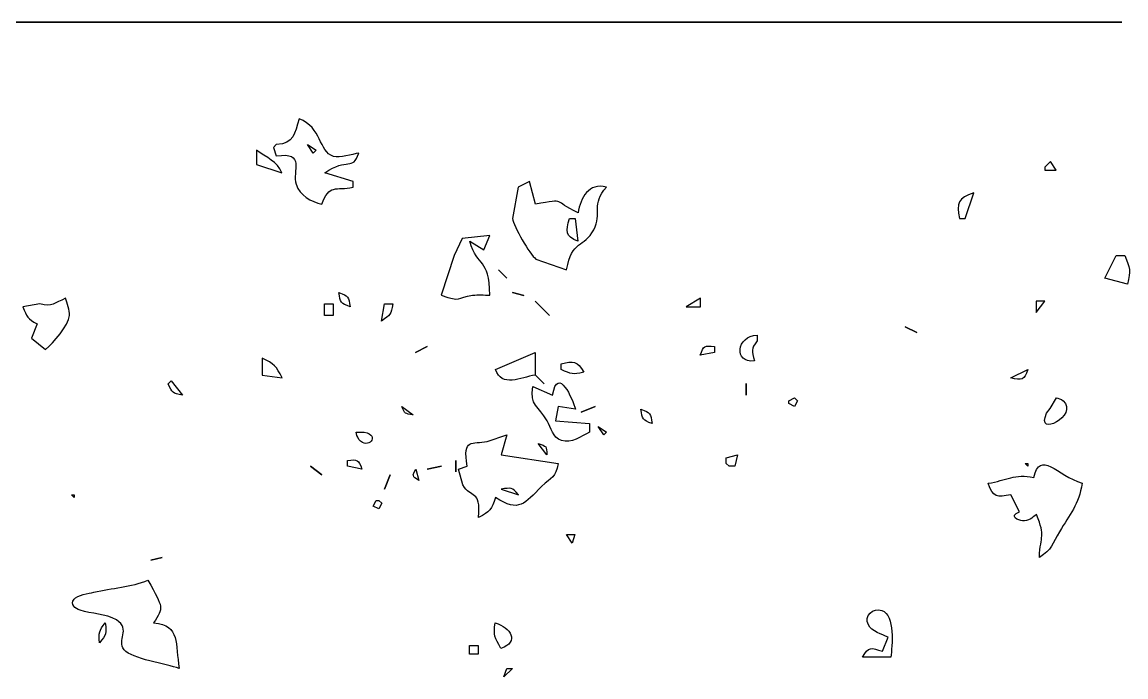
# Model space of a CAD drawing. Header units: centimetres. Extents: x -10.8 to 7.5, y -7.5 to 7.5.
# Drawn here: x -3.757 to -1.058, y 5.735 to 7.336 of the extents above; entities that cross this region are included whole.
import ezdxf

# ---------------------------------------------------------------- set-up
doc = ezdxf.new("R2010")
doc.units = ezdxf.units.CM
doc.header["$MEASUREMENT"] = 0
doc.layers.add('Layer 1', color=7, linetype='Continuous')

msp = doc.modelspace()

# ---------------------------------------------------------------- linework, layer by layer
at = {"layer": 'Layer 1'}
for points, knots in [([(-1.09609, 7.33601), (-1.09609, 7.33601), (-1.06825, 7.33601), (-1.06825, 7.33601), (-1.06825, 7.33601), (-1.06825, 7.33601), (-10.82284, 7.33601), (-10.82284, 7.33601), (-10.82284, 7.33601), (-10.82284, 7.33601), (-1.09609, 7.33601), (-1.09609, 7.33601)], [0, 0, 0, 0, 0.25, 0.25, 0.25, 0.25, 0.5, 0.5, 0.5, 0.5, 1, 1, 1, 1]), ([(-2.99521, 7.0078), (-2.9799, 7.00286), (-2.95046, 7.01281), (-2.93334, 7.01587), (-2.93334, 7.01587), (-2.94928, 6.97042), (-2.96069, 7.00682), (-3.01685, 6.96715), (-3.01685, 6.96715), (-3.01685, 6.96715), (-2.94726, 6.94627), (-2.94726, 6.94627), (-2.94726, 6.94627), (-2.94726, 6.94627), (-2.94726, 6.93235), (-2.94726, 6.93235), (-2.94726, 6.93235), (-2.99034, 6.92344), (-3.00593, 6.94119), (-3.02381, 6.89059), (-3.02381, 6.89059), (-3.0504, 6.89783), (-3.07747, 6.91119), (-3.08686, 6.93958), (-3.08686, 6.93958), (-3.09744, 6.97159), (-3.06201, 7.01989), (-3.13516, 7.0089), (-3.13516, 7.0089), (-3.13516, 7.0089), (-3.14212, 7.02978), (-3.14212, 7.02978), (-3.14212, 7.02978), (-3.14212, 7.02978), (-3.13516, 7.03674), (-3.13516, 7.03674), (-3.13516, 7.03674), (-3.09027, 7.03904), (-3.09111, 7.06284), (-3.07948, 7.09937), (-3.07948, 7.09937), (-3.02325, 7.07863), (-3.03243, 7.01982), (-2.9952, 7.00778), (-2.9952, 7.00778), (-2.9952, 7.00778), (-2.99521, 7.0078), (-2.99521, 7.0078)], [0, 0, 0, 0, 0.0769231, 0.0769231, 0.0769231, 0.0769231, 0.1538462, 0.1538462, 0.1538462, 0.1538462, 0.2307692, 0.2307692, 0.2307692, 0.2307692, 0.3076923, 0.3076923, 0.3076923, 0.3076923, 0.3846154, 0.3846154, 0.3846154, 0.3846154, 0.4615385, 0.4615385, 0.4615385, 0.4615385, 0.5384615, 0.5384615, 0.5384615, 0.5384615, 0.6153846, 0.6153846, 0.6153846, 0.6153846, 0.6923077, 0.6923077, 0.6923077, 0.6923077, 0.7692308, 0.7692308, 0.7692308, 0.7692308, 0.8461538, 0.8461538, 0.8461538, 0.8461538, 1, 1, 1, 1]), ([(-3.12129, 6.96717), (-3.12129, 6.96717), (-3.18392, 6.98805), (-3.18392, 6.98805), (-3.18392, 6.98805), (-3.18392, 6.98805), (-3.18392, 7.02285), (-3.18392, 7.02285), (-3.18392, 7.02285), (-3.15914, 7.00469), (-3.13256, 6.99543), (-3.12129, 6.96717)], [0, 0, 0, 0, 0.25, 0.25, 0.25, 0.25, 0.5, 0.5, 0.5, 0.5, 1, 1, 1, 1]), ([(-3.05866, 7.03676), (-3.05866, 7.03676), (-3.04474, 7.01588), (-3.04474, 7.01588), (-3.04474, 7.01588), (-3.04474, 7.01588), (-3.03778, 7.02284), (-3.03778, 7.02284), (-3.03778, 7.02284), (-3.03778, 7.02284), (-3.05866, 7.03676), (-3.05866, 7.03676)], [0, 0, 0, 0, 0.25, 0.25, 0.25, 0.25, 0.5, 0.5, 0.5, 0.5, 1, 1, 1, 1]), ([(-1.22831, 6.97413), (-1.22831, 6.97413), (-1.25615, 6.97413), (-1.25615, 6.97413), (-1.25615, 6.97413), (-1.25615, 6.97413), (-1.25615, 6.98109), (-1.25615, 6.98109), (-1.25615, 6.98109), (-1.25615, 6.98109), (-1.24223, 6.99501), (-1.24223, 6.99501), (-1.24223, 6.99501), (-1.24223, 6.99501), (-1.22831, 6.97413), (-1.22831, 6.97413)], [0, 0, 0, 0, 0.2, 0.2, 0.2, 0.2, 0.4, 0.4, 0.4, 0.4, 0.6, 0.6, 0.6, 0.6, 1, 1, 1, 1]), ([(-2.50189, 6.89061), (-2.42109, 6.90467), (-2.46354, 6.90014), (-2.3975, 6.86973), (-2.3975, 6.86973), (-2.39145, 6.90592), (-2.37092, 6.94475), (-2.32791, 6.93236), (-2.32791, 6.93236), (-2.36612, 6.89102), (-2.338, 6.86799), (-2.35895, 6.82832), (-2.35895, 6.82832), (-2.3824, 6.78378), (-2.41316, 6.8041), (-2.42534, 6.73054), (-2.42534, 6.73054), (-2.42534, 6.73054), (-2.50043, 6.75678), (-2.50043, 6.75678), (-2.50043, 6.75678), (-2.51553, 6.76743), (-2.55541, 6.83772), (-2.55736, 6.85581), (-2.55736, 6.85581), (-2.55736, 6.85581), (-2.54365, 6.93236), (-2.54365, 6.93236), (-2.54365, 6.93236), (-2.54365, 6.93236), (-2.51581, 6.94628), (-2.51581, 6.94628), (-2.51581, 6.94628), (-2.51581, 6.94628), (-2.50189, 6.8906), (-2.50189, 6.8906), (-2.50189, 6.8906), (-2.50189, 6.8906), (-2.50189, 6.89061), (-2.50189, 6.89061)], [0, 0, 0, 0, 0.0909091, 0.0909091, 0.0909091, 0.0909091, 0.1818182, 0.1818182, 0.1818182, 0.1818182, 0.2727273, 0.2727273, 0.2727273, 0.2727273, 0.3636364, 0.3636364, 0.3636364, 0.3636364, 0.4545455, 0.4545455, 0.4545455, 0.4545455, 0.5454545, 0.5454545, 0.5454545, 0.5454545, 0.6363636, 0.6363636, 0.6363636, 0.6363636, 0.7272727, 0.7272727, 0.7272727, 0.7272727, 0.8181818, 0.8181818, 0.8181818, 0.8181818, 1, 1, 1, 1]), ([(-1.43019, 6.91845), (-1.43019, 6.91845), (-1.45107, 6.85582), (-1.45107, 6.85582), (-1.45107, 6.85582), (-1.45107, 6.85582), (-1.46498, 6.85582), (-1.46498, 6.85582), (-1.46498, 6.85582), (-1.47284, 6.89347), (-1.46832, 6.90683), (-1.43018, 6.91845), (-1.43018, 6.91845), (-1.43018, 6.91845), (-1.43019, 6.91845), (-1.43019, 6.91845)], [0, 0, 0, 0, 0.2, 0.2, 0.2, 0.2, 0.4, 0.4, 0.4, 0.4, 0.6, 0.6, 0.6, 0.6, 1, 1, 1, 1]), ([(-2.41858, 6.85582), (-2.42707, 6.82492), (-2.42972, 6.81302), (-2.3977, 6.80014), (-2.3977, 6.80014), (-2.3977, 6.80014), (-2.40466, 6.85582), (-2.40466, 6.85582), (-2.40466, 6.85582), (-2.40466, 6.85582), (-2.41858, 6.85582), (-2.41858, 6.85582)], [0, 0, 0, 0, 0.25, 0.25, 0.25, 0.25, 0.5, 0.5, 0.5, 0.5, 1, 1, 1, 1]), ([(-2.70041, 6.76534), (-2.70041, 6.76534), (-2.68099, 6.80696), (-2.68099, 6.80696), (-2.68099, 6.80696), (-2.68099, 6.80696), (-2.61355, 6.81406), (-2.61355, 6.81406), (-2.61355, 6.81406), (-2.61355, 6.81406), (-2.62747, 6.77926), (-2.62747, 6.77926), (-2.62747, 6.77926), (-2.62747, 6.77926), (-2.66227, 6.80014), (-2.66227, 6.80014), (-2.66227, 6.80014), (-2.64271, 6.73333), (-2.61446, 6.76319), (-2.61355, 6.66812), (-2.61355, 6.66812), (-2.62726, 6.66868), (-2.64167, 6.67049), (-2.65531, 6.66812), (-2.65531, 6.66812), (-2.69463, 6.66276), (-2.68266, 6.65065), (-2.73186, 6.66812), (-2.73186, 6.66812), (-2.73186, 6.66812), (-2.7004, 6.76534), (-2.7004, 6.76534), (-2.7004, 6.76534), (-2.7004, 6.76534), (-2.70041, 6.76534), (-2.70041, 6.76534)], [0, 0, 0, 0, 0.1, 0.1, 0.1, 0.1, 0.2, 0.2, 0.2, 0.2, 0.3, 0.3, 0.3, 0.3, 0.4, 0.4, 0.4, 0.4, 0.5, 0.5, 0.5, 0.5, 0.6, 0.6, 0.6, 0.6, 0.7, 0.7, 0.7, 0.7, 0.8, 0.8, 0.8, 0.8, 1, 1, 1, 1]), ([(-1.0818, 6.76533), (-1.0818, 6.76533), (-1.10964, 6.70965), (-1.10964, 6.70965), (-1.10964, 6.70965), (-1.10964, 6.70965), (-1.05396, 6.69573), (-1.05396, 6.69573), (-1.05396, 6.69573), (-1.04617, 6.72948), (-1.04756, 6.73352), (-1.06092, 6.76532), (-1.06092, 6.76532), (-1.06092, 6.76532), (-1.0818, 6.76533), (-1.0818, 6.76533)], [0, 0, 0, 0, 0.2, 0.2, 0.2, 0.2, 0.4, 0.4, 0.4, 0.4, 0.6, 0.6, 0.6, 0.6, 1, 1, 1, 1]), ([(-2.57123, 6.70965), (-2.57123, 6.70965), (-2.59211, 6.73053), (-2.59211, 6.73053), (-2.59211, 6.73053), (-2.59211, 6.73053), (-2.57123, 6.70965), (-2.57123, 6.70965)], [0, 0, 0, 0, 0.3333333, 0.3333333, 0.3333333, 0.3333333, 1, 1, 1, 1]), ([(-2.98231, 6.67486), (-2.978, 6.65022), (-2.97827, 6.64841), (-2.95447, 6.64006), (-2.95447, 6.64006), (-2.95878, 6.6647), (-2.95851, 6.66651), (-2.98231, 6.67486)], [0, 0, 0, 0, 0.3333333, 0.3333333, 0.3333333, 0.3333333, 1, 1, 1, 1]), ([(-2.52994, 6.6679), (-2.52994, 6.6679), (-2.55778, 6.67486), (-2.55778, 6.67486), (-2.55778, 6.67486), (-2.55778, 6.67486), (-2.52994, 6.6679), (-2.52994, 6.6679)], [0, 0, 0, 0, 0.3333333, 0.3333333, 0.3333333, 0.3333333, 1, 1, 1, 1]), ([(-3.65042, 6.66093), (-3.64666, 6.64917), (-3.63998, 6.63142), (-3.64096, 6.61917), (-3.64096, 6.61917), (-3.64291, 6.59419), (-3.68035, 6.55201), (-3.69914, 6.53566), (-3.69914, 6.53566), (-3.69914, 6.53566), (-3.73394, 6.5635), (-3.73394, 6.5635), (-3.73394, 6.5635), (-3.73394, 6.5635), (-3.72002, 6.5983), (-3.72002, 6.5983), (-3.72002, 6.5983), (-3.74354, 6.61159), (-3.74473, 6.61521), (-3.75482, 6.64006), (-3.75482, 6.64006), (-3.75482, 6.64006), (-3.71306, 6.64702), (-3.71306, 6.64702), (-3.71306, 6.64702), (-3.68258, 6.6395), (-3.67805, 6.64918), (-3.65043, 6.66094), (-3.65043, 6.66094), (-3.65043, 6.66094), (-3.65042, 6.66093), (-3.65042, 6.66093)], [0, 0, 0, 0, 0.1111111, 0.1111111, 0.1111111, 0.1111111, 0.2222222, 0.2222222, 0.2222222, 0.2222222, 0.3333333, 0.3333333, 0.3333333, 0.3333333, 0.4444444, 0.4444444, 0.4444444, 0.4444444, 0.5555556, 0.5555556, 0.5555556, 0.5555556, 0.6666667, 0.6666667, 0.6666667, 0.6666667, 0.7777778, 0.7777778, 0.7777778, 0.7777778, 1, 1, 1, 1]), ([(-3.0172, 6.64702), (-3.0172, 6.64702), (-3.0172, 6.61918), (-3.0172, 6.61918), (-3.0172, 6.61918), (-3.0172, 6.61918), (-2.99632, 6.61918), (-2.99632, 6.61918), (-2.99632, 6.61918), (-2.99632, 6.61918), (-2.99632, 6.64702), (-2.99632, 6.64702), (-2.99632, 6.64702), (-2.99632, 6.64702), (-3.0172, 6.64702), (-3.0172, 6.64702)], [0, 0, 0, 0, 0.2, 0.2, 0.2, 0.2, 0.4, 0.4, 0.4, 0.4, 0.6, 0.6, 0.6, 0.6, 1, 1, 1, 1]), ([(-2.87105, 6.64702), (-2.87105, 6.64702), (-2.87801, 6.60526), (-2.87801, 6.60526), (-2.87801, 6.60526), (-2.85616, 6.62036), (-2.85456, 6.62071), (-2.85017, 6.64702), (-2.85017, 6.64702), (-2.85017, 6.64702), (-2.87105, 6.64702), (-2.87105, 6.64702)], [0, 0, 0, 0, 0.25, 0.25, 0.25, 0.25, 0.5, 0.5, 0.5, 0.5, 1, 1, 1, 1]), ([(-2.4674, 6.61918), (-2.4674, 6.61918), (-2.5022, 6.65398), (-2.5022, 6.65398), (-2.5022, 6.65398), (-2.5022, 6.65398), (-2.4674, 6.61918), (-2.4674, 6.61918)], [0, 0, 0, 0, 0.3333333, 0.3333333, 0.3333333, 0.3333333, 1, 1, 1, 1]), ([(-2.09852, 6.66093), (-2.09852, 6.66093), (-2.09852, 6.64005), (-2.09852, 6.64005), (-2.09852, 6.64005), (-2.09852, 6.64005), (-2.13331, 6.64005), (-2.13331, 6.64005), (-2.13331, 6.64005), (-2.13331, 6.64005), (-2.09851, 6.66093), (-2.09851, 6.66093), (-2.09851, 6.66093), (-2.09851, 6.66093), (-2.09852, 6.66093), (-2.09852, 6.66093)], [0, 0, 0, 0, 0.2, 0.2, 0.2, 0.2, 0.4, 0.4, 0.4, 0.4, 0.6, 0.6, 0.6, 0.6, 1, 1, 1, 1]), ([(-1.25646, 6.65398), (-1.25646, 6.65398), (-1.27734, 6.62614), (-1.27734, 6.62614), (-1.27734, 6.62614), (-1.27734, 6.62614), (-1.27734, 6.65398), (-1.27734, 6.65398), (-1.27734, 6.65398), (-1.27734, 6.65398), (-1.25646, 6.65398), (-1.25646, 6.65398)], [0, 0, 0, 0, 0.25, 0.25, 0.25, 0.25, 0.5, 0.5, 0.5, 0.5, 1, 1, 1, 1]), ([(-1.56967, 6.57742), (-1.56967, 6.57742), (-1.59751, 6.59134), (-1.59751, 6.59134), (-1.59751, 6.59134), (-1.59751, 6.59134), (-1.56967, 6.57742), (-1.56967, 6.57742)], [0, 0, 0, 0, 0.3333333, 0.3333333, 0.3333333, 0.3333333, 1, 1, 1, 1]), ([(-1.96641, 6.50783), (-1.97233, 6.53323), (-1.97622, 6.53581), (-1.95945, 6.55655), (-1.95945, 6.55655), (-1.95945, 6.55655), (-1.95945, 6.57047), (-1.95945, 6.57047), (-1.95945, 6.57047), (-2.01046, 6.56998), (-2.01798, 6.50094), (-1.96641, 6.50784), (-1.96641, 6.50784), (-1.96641, 6.50784), (-1.96641, 6.50783), (-1.96641, 6.50783)], [0, 0, 0, 0, 0.2, 0.2, 0.2, 0.2, 0.4, 0.4, 0.4, 0.4, 0.6, 0.6, 0.6, 0.6, 1, 1, 1, 1]), ([(-2.76667, 6.54263), (-2.76667, 6.54263), (-2.79451, 6.52871), (-2.79451, 6.52871), (-2.79451, 6.52871), (-2.79451, 6.52871), (-2.76667, 6.54263), (-2.76667, 6.54263)], [0, 0, 0, 0, 0.3333333, 0.3333333, 0.3333333, 0.3333333, 1, 1, 1, 1]), ([(-2.09861, 6.52175), (-2.09861, 6.52175), (-2.06381, 6.52871), (-2.06381, 6.52871), (-2.06381, 6.52871), (-2.06381, 6.52871), (-2.06381, 6.54263), (-2.06381, 6.54263), (-2.06381, 6.54263), (-2.08845, 6.5459), (-2.09026, 6.54534), (-2.09861, 6.52175)], [0, 0, 0, 0, 0.25, 0.25, 0.25, 0.25, 0.5, 0.5, 0.5, 0.5, 1, 1, 1, 1]), ([(-3.12111, 6.46607), (-3.12111, 6.46607), (-3.16983, 6.47303), (-3.16983, 6.47303), (-3.16983, 6.47303), (-3.16983, 6.47303), (-3.16983, 6.51479), (-3.16983, 6.51479), (-3.16983, 6.51479), (-3.14088, 6.50094), (-3.13496, 6.49502), (-3.12111, 6.46607)], [0, 0, 0, 0, 0.25, 0.25, 0.25, 0.25, 0.5, 0.5, 0.5, 0.5, 1, 1, 1, 1]), ([(-2.59965, 6.48695), (-2.58343, 6.44213), (-2.53827, 6.46746), (-2.50222, 6.47303), (-2.50222, 6.47303), (-2.50222, 6.47303), (-2.50222, 6.52871), (-2.50222, 6.52871), (-2.50222, 6.52871), (-2.50222, 6.52871), (-2.59965, 6.48695), (-2.59965, 6.48695)], [0, 0, 0, 0, 0.25, 0.25, 0.25, 0.25, 0.5, 0.5, 0.5, 0.5, 1, 1, 1, 1]), ([(-2.43909, 6.50087), (-2.43909, 6.50087), (-2.43909, 6.48695), (-2.43909, 6.48695), (-2.43909, 6.48695), (-2.41306, 6.47519), (-2.41146, 6.47366), (-2.38341, 6.47999), (-2.38341, 6.47999), (-2.39942, 6.50831), (-2.40853, 6.50852), (-2.43909, 6.50087)], [0, 0, 0, 0, 0.25, 0.25, 0.25, 0.25, 0.5, 0.5, 0.5, 0.5, 1, 1, 1, 1]), ([(-2.45972, 6.42432), (-2.45972, 6.42432), (-2.50844, 6.4452), (-2.50844, 6.4452), (-2.50844, 6.4452), (-2.5161, 6.39948), (-2.49369, 6.39732), (-2.47316, 6.36169), (-2.47316, 6.36169), (-2.46279, 6.34373), (-2.46056, 6.32028), (-2.43794, 6.3129), (-2.43794, 6.3129), (-2.41511, 6.30552), (-2.38881, 6.32355), (-2.36925, 6.33385), (-2.36925, 6.33385), (-2.36925, 6.33385), (-2.36925, 6.35473), (-2.36925, 6.35473), (-2.36925, 6.35473), (-2.36925, 6.35473), (-2.45276, 6.36169), (-2.45276, 6.36169), (-2.45276, 6.36169), (-2.45276, 6.36169), (-2.4458, 6.39649), (-2.4458, 6.39649), (-2.4458, 6.39649), (-2.4458, 6.39649), (-2.40404, 6.38953), (-2.40404, 6.38953), (-2.40404, 6.38953), (-2.41058, 6.41479), (-2.44677, 6.49789), (-2.45972, 6.42433), (-2.45972, 6.42433), (-2.45972, 6.42433), (-2.45972, 6.42432), (-2.45972, 6.42432)], [0, 0, 0, 0, 0.0909091, 0.0909091, 0.0909091, 0.0909091, 0.1818182, 0.1818182, 0.1818182, 0.1818182, 0.2727273, 0.2727273, 0.2727273, 0.2727273, 0.3636364, 0.3636364, 0.3636364, 0.3636364, 0.4545455, 0.4545455, 0.4545455, 0.4545455, 0.5454545, 0.5454545, 0.5454545, 0.5454545, 0.6363636, 0.6363636, 0.6363636, 0.6363636, 0.7272727, 0.7272727, 0.7272727, 0.7272727, 0.8181818, 0.8181818, 0.8181818, 0.8181818, 1, 1, 1, 1]), ([(-1.3395, 6.46607), (-1.31257, 6.46043), (-1.30721, 6.46015), (-1.29774, 6.48695), (-1.29774, 6.48695), (-1.29774, 6.48695), (-1.3395, 6.46607), (-1.3395, 6.46607)], [0, 0, 0, 0, 0.3333333, 0.3333333, 0.3333333, 0.3333333, 1, 1, 1, 1]), ([(-3.39229, 6.45912), (-3.39229, 6.45912), (-3.39925, 6.45216), (-3.39925, 6.45216), (-3.39925, 6.45216), (-3.38992, 6.42898), (-3.38902, 6.42857), (-3.36445, 6.42432), (-3.36445, 6.42432), (-3.36445, 6.42432), (-3.39229, 6.45912), (-3.39229, 6.45912)], [0, 0, 0, 0, 0.25, 0.25, 0.25, 0.25, 0.5, 0.5, 0.5, 0.5, 1, 1, 1, 1]), ([(-2.50148, 6.47304), (-2.50148, 6.47304), (-2.4806, 6.45216), (-2.4806, 6.45216), (-2.4806, 6.45216), (-2.4806, 6.45216), (-2.50148, 6.47304), (-2.50148, 6.47304)], [0, 0, 0, 0, 0.3333333, 0.3333333, 0.3333333, 0.3333333, 1, 1, 1, 1]), ([(-1.98657, 6.42436), (-1.98657, 6.42436), (-1.98657, 6.4522), (-1.98657, 6.4522), (-1.98657, 6.4522), (-1.98657, 6.4522), (-1.98657, 6.42436), (-1.98657, 6.42436)], [0, 0, 0, 0, 0.3333333, 0.3333333, 0.3333333, 0.3333333, 1, 1, 1, 1]), ([(-2.82863, 6.39652), (-2.82077, 6.37766), (-2.82077, 6.37947), (-2.80079, 6.37564), (-2.80079, 6.37564), (-2.80079, 6.37564), (-2.82863, 6.39652), (-2.82863, 6.39652)], [0, 0, 0, 0, 0.3333333, 0.3333333, 0.3333333, 0.3333333, 1, 1, 1, 1]), ([(-2.39018, 6.3826), (-2.39018, 6.3826), (-2.35538, 6.39652), (-2.35538, 6.39652), (-2.35538, 6.39652), (-2.35538, 6.39652), (-2.39018, 6.3826), (-2.39018, 6.3826)], [0, 0, 0, 0, 0.3333333, 0.3333333, 0.3333333, 0.3333333, 1, 1, 1, 1]), ([(-1.8822, 6.41044), (-1.8822, 6.41044), (-1.8822, 6.40348), (-1.8822, 6.40348), (-1.8822, 6.40348), (-1.8822, 6.40348), (-1.86828, 6.39652), (-1.86828, 6.39652), (-1.86828, 6.39652), (-1.86828, 6.39652), (-1.86132, 6.41044), (-1.86132, 6.41044), (-1.86132, 6.41044), (-1.86132, 6.41044), (-1.86828, 6.4174), (-1.86828, 6.4174), (-1.86828, 6.4174), (-1.86828, 6.4174), (-1.8822, 6.41044), (-1.8822, 6.41044)], [0, 0, 0, 0, 0.1666667, 0.1666667, 0.1666667, 0.1666667, 0.3333333, 0.3333333, 0.3333333, 0.3333333, 0.5, 0.5, 0.5, 0.5, 0.6666667, 0.6666667, 0.6666667, 0.6666667, 1, 1, 1, 1]), ([(-1.24374, 6.39158), (-1.24374, 6.39158), (-1.25202, 6.37975), (-1.25202, 6.37975), (-1.25202, 6.37975), (-1.28125, 6.31795), (-1.17233, 6.37516), (-1.21138, 6.41044), (-1.21138, 6.41044), (-1.2173, 6.4158), (-1.22412, 6.41601), (-1.22801, 6.4174), (-1.22801, 6.4174), (-1.22801, 6.4174), (-1.24374, 6.39158), (-1.24374, 6.39158)], [0, 0, 0, 0, 0.2, 0.2, 0.2, 0.2, 0.4, 0.4, 0.4, 0.4, 0.6, 0.6, 0.6, 0.6, 1, 1, 1, 1]), ([(-2.24406, 6.38956), (-2.23975, 6.36492), (-2.24002, 6.36311), (-2.21622, 6.35476), (-2.21622, 6.35476), (-2.22053, 6.3794), (-2.22026, 6.38121), (-2.24406, 6.38956)], [0, 0, 0, 0, 0.3333333, 0.3333333, 0.3333333, 0.3333333, 1, 1, 1, 1]), ([(-2.34843, 6.3478), (-2.34843, 6.3478), (-2.33451, 6.32692), (-2.33451, 6.32692), (-2.33451, 6.32692), (-2.33451, 6.32692), (-2.32755, 6.33388), (-2.32755, 6.33388), (-2.32755, 6.33388), (-2.32755, 6.33388), (-2.34843, 6.3478), (-2.34843, 6.3478)], [0, 0, 0, 0, 0.25, 0.25, 0.25, 0.25, 0.5, 0.5, 0.5, 0.5, 1, 1, 1, 1]), ([(-2.93313, 6.31607), (-2.91204, 6.28844), (-2.87905, 6.32595), (-2.91998, 6.3334), (-2.91998, 6.3334), (-2.91998, 6.3334), (-2.94009, 6.3334), (-2.94009, 6.3334), (-2.94009, 6.3334), (-2.93842, 6.32888), (-2.93849, 6.32317), (-2.93313, 6.31607)], [0, 0, 0, 0, 0.25, 0.25, 0.25, 0.25, 0.5, 0.5, 0.5, 0.5, 1, 1, 1, 1]), ([(-2.61995, 6.31092), (-2.65565, 6.30361), (-2.68043, 6.32087), (-2.66867, 6.25037), (-2.66867, 6.25037), (-2.66867, 6.25037), (-2.68955, 6.24341), (-2.68955, 6.24341), (-2.68955, 6.24341), (-2.68955, 6.24341), (-2.6789, 6.20451), (-2.6789, 6.20451), (-2.6789, 6.20451), (-2.6606, 6.1702), (-2.63394, 6.1956), (-2.64083, 6.1251), (-2.64083, 6.1251), (-2.61292, 6.13909), (-2.60923, 6.14445), (-2.59907, 6.17382), (-2.59907, 6.17382), (-2.54117, 6.13568), (-2.52829, 6.15969), (-2.48661, 6.20082), (-2.48661, 6.20082), (-2.46176, 6.22532), (-2.45223, 6.22107), (-2.44597, 6.25733), (-2.44597, 6.25733), (-2.44597, 6.25733), (-2.58515, 6.27821), (-2.58515, 6.27821), (-2.58515, 6.27821), (-2.58515, 6.27821), (-2.57123, 6.32693), (-2.57123, 6.32693), (-2.57123, 6.32693), (-2.57123, 6.32693), (-2.61995, 6.31092), (-2.61995, 6.31092)], [0, 0, 0, 0, 0.0909091, 0.0909091, 0.0909091, 0.0909091, 0.1818182, 0.1818182, 0.1818182, 0.1818182, 0.2727273, 0.2727273, 0.2727273, 0.2727273, 0.3636364, 0.3636364, 0.3636364, 0.3636364, 0.4545455, 0.4545455, 0.4545455, 0.4545455, 0.5454545, 0.5454545, 0.5454545, 0.5454545, 0.6363636, 0.6363636, 0.6363636, 0.6363636, 0.7272727, 0.7272727, 0.7272727, 0.7272727, 0.8181818, 0.8181818, 0.8181818, 0.8181818, 1, 1, 1, 1]), ([(-2.49469, 6.30605), (-2.49469, 6.30605), (-2.47381, 6.27821), (-2.47381, 6.27821), (-2.47381, 6.27821), (-2.47402, 6.29992), (-2.47423, 6.29867), (-2.49469, 6.30605)], [0, 0, 0, 0, 0.3333333, 0.3333333, 0.3333333, 0.3333333, 1, 1, 1, 1]), ([(-1.28365, 6.22253), (-1.32951, 6.23353), (-1.35046, 6.21515), (-1.395, 6.20861), (-1.395, 6.20861), (-1.38393, 6.17409), (-1.3728, 6.17374), (-1.33932, 6.18077), (-1.33932, 6.18077), (-1.33932, 6.18077), (-1.31844, 6.13901), (-1.31844, 6.13901), (-1.31844, 6.13901), (-1.3469, 6.12801), (-1.3199, 6.11723), (-1.31113, 6.11688), (-1.31113, 6.11688), (-1.29589, 6.11625), (-1.28809, 6.12433), (-1.27668, 6.13205), (-1.27668, 6.13205), (-1.25413, 6.0754), (-1.26701, 6.08459), (-1.26972, 6.02766), (-1.26972, 6.02766), (-1.23847, 6.04569), (-1.23819, 6.06148), (-1.22073, 6.09029), (-1.22073, 6.09029), (-1.19554, 6.13184), (-1.17299, 6.15738), (-1.16533, 6.2086), (-1.16533, 6.2086), (-1.2265, 6.22809), (-1.26777, 6.29218), (-1.28364, 6.22252), (-1.28364, 6.22252), (-1.28364, 6.22252), (-1.28365, 6.22253), (-1.28365, 6.22253)], [0, 0, 0, 0, 0.0909091, 0.0909091, 0.0909091, 0.0909091, 0.1818182, 0.1818182, 0.1818182, 0.1818182, 0.2727273, 0.2727273, 0.2727273, 0.2727273, 0.3636364, 0.3636364, 0.3636364, 0.3636364, 0.4545455, 0.4545455, 0.4545455, 0.4545455, 0.5454545, 0.5454545, 0.5454545, 0.5454545, 0.6363636, 0.6363636, 0.6363636, 0.6363636, 0.7272727, 0.7272727, 0.7272727, 0.7272727, 0.8181818, 0.8181818, 0.8181818, 0.8181818, 1, 1, 1, 1]), ([(-2.96083, 6.26429), (-2.96083, 6.26429), (-2.96083, 6.25037), (-2.96083, 6.25037), (-2.96083, 6.25037), (-2.96083, 6.25037), (-2.92603, 6.24341), (-2.92603, 6.24341), (-2.92603, 6.24341), (-2.93438, 6.267), (-2.93619, 6.26756), (-2.96083, 6.26429)], [0, 0, 0, 0, 0.25, 0.25, 0.25, 0.25, 0.5, 0.5, 0.5, 0.5, 1, 1, 1, 1]), ([(-2.69637, 6.23645), (-2.69637, 6.23645), (-2.69637, 6.26429), (-2.69637, 6.26429), (-2.69637, 6.26429), (-2.69637, 6.26429), (-2.69637, 6.23645), (-2.69637, 6.23645)], [0, 0, 0, 0, 0.3333333, 0.3333333, 0.3333333, 0.3333333, 1, 1, 1, 1]), ([(-2.03523, 6.27125), (-2.03523, 6.27125), (-2.03523, 6.25733), (-2.03523, 6.25733), (-2.03523, 6.25733), (-2.03523, 6.25733), (-2.02827, 6.25037), (-2.02827, 6.25037), (-2.02827, 6.25037), (-2.02827, 6.25037), (-2.01435, 6.25037), (-2.01435, 6.25037), (-2.01435, 6.25037), (-2.01435, 6.25037), (-2.00739, 6.27821), (-2.00739, 6.27821), (-2.00739, 6.27821), (-2.00739, 6.27821), (-2.03523, 6.27125), (-2.03523, 6.27125)], [0, 0, 0, 0, 0.1666667, 0.1666667, 0.1666667, 0.1666667, 0.3333333, 0.3333333, 0.3333333, 0.3333333, 0.5, 0.5, 0.5, 0.5, 0.6666667, 0.6666667, 0.6666667, 0.6666667, 1, 1, 1, 1]), ([(-3.05146, 6.25037), (-3.05146, 6.25037), (-3.02362, 6.22949), (-3.02362, 6.22949), (-3.02362, 6.22949), (-3.02362, 6.22949), (-3.05146, 6.25037), (-3.05146, 6.25037)], [0, 0, 0, 0, 0.3333333, 0.3333333, 0.3333333, 0.3333333, 1, 1, 1, 1]), ([(-2.78702, 6.21557), (-2.78702, 6.21557), (-2.79398, 6.24341), (-2.79398, 6.24341), (-2.79398, 6.24341), (-2.80365, 6.22657), (-2.80275, 6.22664), (-2.78702, 6.21557)], [0, 0, 0, 0, 0.3333333, 0.3333333, 0.3333333, 0.3333333, 1, 1, 1, 1]), ([(-2.76603, 6.24341), (-2.76603, 6.24341), (-2.73123, 6.25037), (-2.73123, 6.25037), (-2.73123, 6.25037), (-2.73123, 6.25037), (-2.76603, 6.24341), (-2.76603, 6.24341)], [0, 0, 0, 0, 0.3333333, 0.3333333, 0.3333333, 0.3333333, 1, 1, 1, 1]), ([(-1.30453, 6.25733), (-1.30453, 6.25733), (-1.29757, 6.25037), (-1.29757, 6.25037), (-1.29757, 6.25037), (-1.29757, 6.25037), (-1.29757, 6.25733), (-1.29757, 6.25733), (-1.29757, 6.25733), (-1.29757, 6.25733), (-1.30453, 6.25733), (-1.30453, 6.25733)], [0, 0, 0, 0, 0.25, 0.25, 0.25, 0.25, 0.5, 0.5, 0.5, 0.5, 1, 1, 1, 1]), ([(-2.87052, 6.19469), (-2.87052, 6.19469), (-2.8566, 6.22949), (-2.8566, 6.22949), (-2.8566, 6.22949), (-2.8566, 6.22949), (-2.87052, 6.19469), (-2.87052, 6.19469)], [0, 0, 0, 0, 0.3333333, 0.3333333, 0.3333333, 0.3333333, 1, 1, 1, 1]), ([(-3.63603, 6.18078), (-3.63603, 6.18078), (-3.62907, 6.17382), (-3.62907, 6.17382), (-3.62907, 6.17382), (-3.62907, 6.17382), (-3.62907, 6.18078), (-3.62907, 6.18078), (-3.62907, 6.18078), (-3.62907, 6.18078), (-3.63603, 6.18078), (-3.63603, 6.18078)], [0, 0, 0, 0, 0.25, 0.25, 0.25, 0.25, 0.5, 0.5, 0.5, 0.5, 1, 1, 1, 1]), ([(-2.54346, 6.18078), (-2.54346, 6.18078), (-2.58522, 6.1947), (-2.58522, 6.1947), (-2.58522, 6.1947), (-2.56253, 6.19748), (-2.55801, 6.19922), (-2.54346, 6.18078)], [0, 0, 0, 0, 0.3333333, 0.3333333, 0.3333333, 0.3333333, 1, 1, 1, 1]), ([(-2.8913, 6.16686), (-2.8913, 6.16686), (-2.89826, 6.15294), (-2.89826, 6.15294), (-2.89826, 6.15294), (-2.89826, 6.15294), (-2.88434, 6.14598), (-2.88434, 6.14598), (-2.88434, 6.14598), (-2.88434, 6.14598), (-2.87738, 6.1599), (-2.87738, 6.1599), (-2.87738, 6.1599), (-2.87738, 6.1599), (-2.88434, 6.16686), (-2.88434, 6.16686), (-2.88434, 6.16686), (-2.88434, 6.16686), (-2.8913, 6.16686), (-2.8913, 6.16686)], [0, 0, 0, 0, 0.1666667, 0.1666667, 0.1666667, 0.1666667, 0.3333333, 0.3333333, 0.3333333, 0.3333333, 0.5, 0.5, 0.5, 0.5, 0.6666667, 0.6666667, 0.6666667, 0.6666667, 1, 1, 1, 1]), ([(-2.42584, 6.0833), (-2.42584, 6.0833), (-2.41192, 6.06242), (-2.41192, 6.06242), (-2.41192, 6.06242), (-2.41192, 6.06242), (-2.40496, 6.0833), (-2.40496, 6.0833), (-2.40496, 6.0833), (-2.40496, 6.0833), (-2.42584, 6.0833), (-2.42584, 6.0833)], [0, 0, 0, 0, 0.25, 0.25, 0.25, 0.25, 0.5, 0.5, 0.5, 0.5, 1, 1, 1, 1]), ([(-3.44196, 6.02067), (-3.44196, 6.02067), (-3.41412, 6.02763), (-3.41412, 6.02763), (-3.41412, 6.02763), (-3.41412, 6.02763), (-3.44196, 6.02067), (-3.44196, 6.02067)], [0, 0, 0, 0, 0.3333333, 0.3333333, 0.3333333, 0.3333333, 1, 1, 1, 1]), ([(-3.58115, 5.94231), (-3.59402, 5.93918), (-3.62165, 5.93598), (-3.62959, 5.9254), (-3.62959, 5.9254), (-3.63933, 5.91232), (-3.62667, 5.90229), (-3.61504, 5.89833), (-3.61504, 5.89833), (-3.58734, 5.88907), (-3.55192, 5.89067), (-3.52617, 5.87453), (-3.52617, 5.87453), (-3.48915, 5.85129), (-3.52631, 5.82533), (-3.50703, 5.80187), (-3.50703, 5.80187), (-3.48824, 5.77904), (-3.4041, 5.76707), (-3.37237, 5.75622), (-3.37237, 5.75622), (-3.38295, 5.81524), (-3.36861, 5.86214), (-3.435, 5.86757), (-3.435, 5.86757), (-3.40995, 5.90592), (-3.41113, 5.90202), (-3.44892, 5.97196), (-3.44892, 5.97196), (-3.48963, 5.95477), (-3.53703, 5.95303), (-3.58115, 5.94231)], [0, 0, 0, 0, 0.1111111, 0.1111111, 0.1111111, 0.1111111, 0.2222222, 0.2222222, 0.2222222, 0.2222222, 0.3333333, 0.3333333, 0.3333333, 0.3333333, 0.4444444, 0.4444444, 0.4444444, 0.4444444, 0.5555556, 0.5555556, 0.5555556, 0.5555556, 0.6666667, 0.6666667, 0.6666667, 0.6666667, 0.7777778, 0.7777778, 0.7777778, 0.7777778, 1, 1, 1, 1]), ([(-1.65472, 5.89777), (-1.67664, 5.90556), (-1.69926, 5.88448), (-1.68771, 5.86249), (-1.68771, 5.86249), (-1.67978, 5.84732), (-1.65458, 5.83897), (-1.63955, 5.83277), (-1.63955, 5.83277), (-1.63955, 5.83277), (-1.65347, 5.79797), (-1.65347, 5.79797), (-1.65347, 5.79797), (-1.68089, 5.80743), (-1.68681, 5.81036), (-1.70219, 5.78405), (-1.70219, 5.78405), (-1.70219, 5.78405), (-1.63259, 5.78405), (-1.63259, 5.78405), (-1.63259, 5.78405), (-1.63002, 5.81105), (-1.62159, 5.88614), (-1.65472, 5.89777)], [0, 0, 0, 0, 0.1428571, 0.1428571, 0.1428571, 0.1428571, 0.2857143, 0.2857143, 0.2857143, 0.2857143, 0.4285714, 0.4285714, 0.4285714, 0.4285714, 0.5714286, 0.5714286, 0.5714286, 0.5714286, 0.7142857, 0.7142857, 0.7142857, 0.7142857, 1, 1, 1, 1]), ([(-3.56721, 5.81885), (-3.55037, 5.83903), (-3.55016, 5.84154), (-3.55329, 5.86757), (-3.55329, 5.86757), (-3.56916, 5.84746), (-3.56909, 5.84426), (-3.56721, 5.81885)], [0, 0, 0, 0, 0.3333333, 0.3333333, 0.3333333, 0.3333333, 1, 1, 1, 1]), ([(-2.59985, 5.86757), (-2.60514, 5.83563), (-2.6011, 5.83277), (-2.58593, 5.80494), (-2.58593, 5.80494), (-2.53944, 5.82122), (-2.56241, 5.85616), (-2.59985, 5.86757)], [0, 0, 0, 0, 0.3333333, 0.3333333, 0.3333333, 0.3333333, 1, 1, 1, 1]), ([(-2.66268, 5.81189), (-2.66268, 5.81189), (-2.66268, 5.79101), (-2.66268, 5.79101), (-2.66268, 5.79101), (-2.66268, 5.79101), (-2.6418, 5.79101), (-2.6418, 5.79101), (-2.6418, 5.79101), (-2.6418, 5.79101), (-2.6418, 5.81189), (-2.6418, 5.81189), (-2.6418, 5.81189), (-2.6418, 5.81189), (-2.66268, 5.81189), (-2.66268, 5.81189)], [0, 0, 0, 0, 0.2, 0.2, 0.2, 0.2, 0.4, 0.4, 0.4, 0.4, 0.6, 0.6, 0.6, 0.6, 1, 1, 1, 1]), ([(-2.57185, 5.75625), (-2.57185, 5.75625), (-2.57881, 5.73537), (-2.57881, 5.73537), (-2.57881, 5.73537), (-2.57881, 5.73537), (-2.55793, 5.75625), (-2.55793, 5.75625), (-2.55793, 5.75625), (-2.55793, 5.75625), (-2.57185, 5.75625), (-2.57185, 5.75625)], [0, 0, 0, 0, 0.25, 0.25, 0.25, 0.25, 0.5, 0.5, 0.5, 0.5, 1, 1, 1, 1])]:
    msp.add_open_spline(points, degree=3, knots=knots, dxfattribs=at)

doc.saveas('drawing.dxf')
